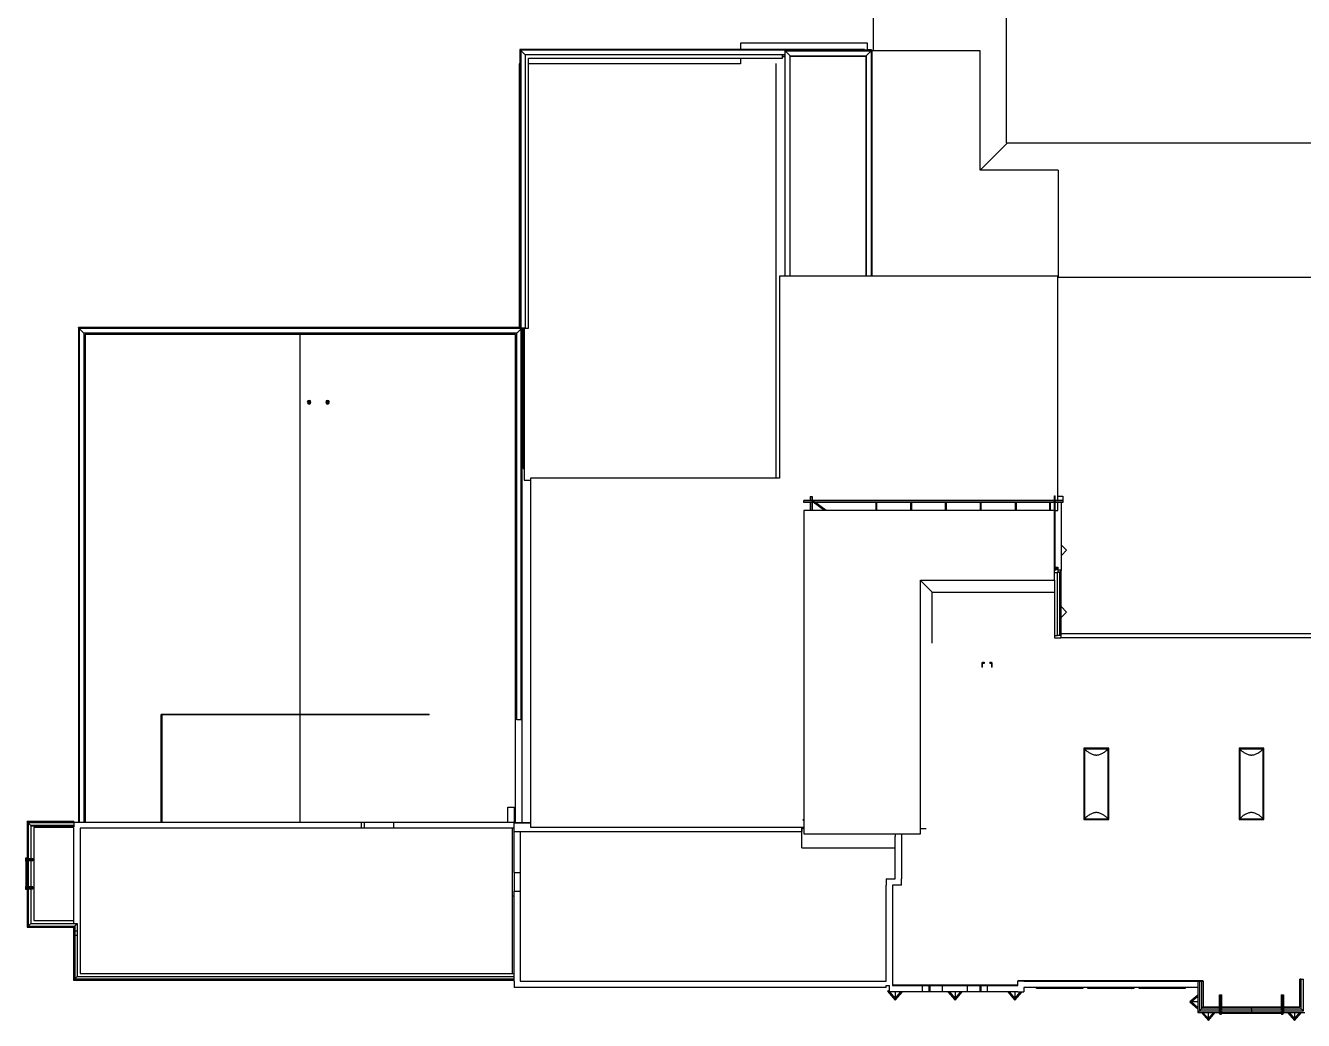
# Model space of a CAD drawing. Header units: inches. Extents: x 10382 to 17068, y 37886 to 43200.
# Drawn here: x 10382 to 13843, y 38436 to 41131 of the extents above; entities that cross this region are included whole.
import ezdxf

# ---------------------------------------------------------------- set-up
doc = ezdxf.new("R2010")
doc.units = ezdxf.units.IN
doc.header["$LTSCALE"] = 0.25
doc.header["$MEASUREMENT"] = 0
doc.layers.add('BACKGROUND', color=8, linetype='Continuous')

msp = doc.modelspace()

# ---------------------------------------------------------------- linework, layer by layer
at = {"layer": 'BACKGROUND'}
for p, q in [((12677.9, 42939.5), (12677.9, 41062.1)), ((13038, 42576.5), (13038, 40813)), ((12662.5, 41083.3), (12318.5, 41083.3)), ((12318.5, 41083.3), (12318.5, 41066.5)), ((12662.5, 41065.3), (12662.5, 41083.3)), ((12654.3, 41066.5), (11720.8, 41066.5)), ((11720.8, 41066.5), (11720.8, 40312.8)), ((11721.1, 41066.2), (11723.3, 41063.9)), ((12654.3, 41063.9), (11723.3, 41063.9)), ((11723.3, 41063.9), (11723.3, 40311.8)), ((11723.7, 41063.5), (11735.5, 41051.8)), ((12431.8, 41051.8), (11735.5, 41051.8)), ((11735.5, 41051.8), (11735.5, 40311.8)), ((12431.8, 41043), (12431.8, 41051.8)), ((12431.8, 41051.8), (12438, 41051.8)), ((12438, 41051.3), (12431.8, 41051.3)), ((12438, 41046.3), (12431.8, 41046.3)), ((12673, 41063.1), (12438, 41063.1)), ((12438, 41063.1), (12438, 40452.4)), ((12438, 41063), (12438.3, 41062.8)), ((12672.7, 41062.8), (12438.3, 41062.8)), ((12438.3, 41062.8), (12438.3, 40452.4)), ((12438.5, 41062.6), (12438.9, 41062.1)), ((12438.9, 41062.1), (12672, 41062.1)), ((12438.9, 41062.1), (12452.5, 41048.5)), ((12438.9, 40452.4), (12438.9, 41062.1)), ((12452.5, 41048.5), (12658.4, 41048.5)), ((12452.5, 41048.5), (12452.8, 41048.3)), ((12452.5, 40452.4), (12452.5, 41048.5)), ((12452.8, 41048.2), (12658.1, 41048.2)), ((12452.8, 40452.4), (12452.8, 41048.2)), ((12654.3, 41066.5), (12654.3, 41066.2)), ((12654.3, 41066.2), (12654.3, 41063.9)), ((12654.3, 41065.3), (12662.1, 41065.3)), ((12654.3, 41063.9), (12654.3, 41063.5)), ((12654.3, 41063.5), (12654.3, 41063)), ((12658.1, 41048.2), (12658.1, 40452.4)), ((12658.4, 41048.5), (12658.2, 41048.3)), ((12672, 41062.1), (12658.4, 41048.5)), ((12658.4, 41048.5), (12658.4, 40452.4)), ((12672.8, 41065.3), (12662.1, 41065.3)), ((12662.1, 41063), (12662.1, 41065.3)), ((12672.5, 41062.6), (12672, 41062.1)), ((12672, 41062.1), (12672, 40452.4)), ((12673, 41063), (12672.7, 41062.8)), ((12672.7, 40452.4), (12672.7, 41062.8)), ((12672.8, 41062.7), (12672.7, 41062.7)), ((12672.8, 41065.3), (12672.8, 41063)), ((12672.8, 41062.7), (12672.8, 40452.4)), ((12673, 40452.4), (12673, 41063.1)), ((12967, 41062.1), (12675, 41062.1)), ((12675, 40452.4), (12675, 41062.1)), ((12967, 40739.3), (12967, 41062.1)), ((11720.8, 41027.5), (11718.5, 41027.5)), ((11718.5, 41027.5), (11718.5, 40316.1)), ((11744.4, 40311.8), (11744.4, 41043)), ((11744.4, 41043), (12431.8, 41043)), ((12318.5, 41027.5), (11744.4, 41027.5)), ((12318.5, 41043), (12318.5, 41027.5)), ((12414.5, 39905), (12414.5, 41027.9)), ((12967.6, 40739.3), (13041.4, 40813)), ((13038, 40813), (14210, 40813)), ((13178.8, 40739.3), (12967, 40739.3)), ((13178.8, 40739.3), (13178.8, 40450.4)), ((13178, 40452.4), (12424.1, 40452.4)), ((12424.1, 40452.4), (12424.1, 39905)), ((13178, 39844.8), (13178, 40452.4)), ((13178, 40450.4), (13178.8, 40450.4)), ((13178, 40449.5), (14115.4, 40449.5)), ((10525.1, 40312.8), (10525.1, 38973.9)), ((11723.4, 40312.8), (10525.1, 40312.8)), ((10527.7, 40310.3), (10525.4, 40312.5)), ((10527.7, 40310.3), (10527.7, 38973.9)), ((11724.7, 40310.3), (10527.7, 40310.3)), ((10539.9, 40298.1), (10528.1, 40309.9)), ((10539.9, 40298.1), (10539.9, 38973.9)), ((11712.5, 40298.1), (10539.9, 40298.1)), ((10543.4, 40294.6), (10543.4, 39568.7)), ((10988.1, 40294.6), (10543.4, 40294.6)), ((11256.5, 40294.6), (10988.1, 40294.6)), ((11126.2, 39266), (11126.2, 40294.6)), ((11256.5, 40294.6), (11256.5, 40298.1)), ((11709, 40294.6), (11256.5, 40294.6)), ((11709, 38973.9), (11709, 40294.6)), ((11712.5, 40298.1), (11724.3, 40309.9)), ((11712.5, 39250.6), (11712.5, 40298.1)), ((11718.5, 40316.1), (11720.8, 40316.1)), ((11723.7, 40311.8), (11723.4, 40311.8)), ((11735.5, 40311.8), (11723.7, 40311.8)), ((11724.6, 40310.3), (11726.2, 40311.8)), ((11724.7, 39250.6), (11724.7, 40310.3)), ((11727.2, 39250.6), (11727.2, 40311.8)), ((11729.4, 39931.2), (11729.4, 40311.8)), ((11732.5, 40311.8), (11732.5, 39899.8)), ((11735.5, 40311.8), (11744.4, 40311.8)), ((11729.4, 39931.2), (11732.5, 39931.2)), ((12424.1, 39905), (11749.4, 39905)), ((11749.4, 39905), (11749.4, 38959.9)), ((11732.5, 39899.8), (11749.4, 39899.8)), ((12489.8, 39840.4), (12489.8, 39844.8)), ((12511.3, 39844.8), (12489.8, 39844.8)), ((12489.8, 39839.7), (12489.8, 39840.4)), ((13191.3, 39840.4), (12489.8, 39840.4)), ((12489.8, 39839), (12489.8, 39839.7)), ((13191.3, 39839.7), (12489.8, 39839.7)), ((12508.5, 39839), (12489.8, 39839)), ((12506.6, 39855.2), (12511.3, 39855.2)), ((12506.6, 39855.2), (12506.6, 39844.8)), ((12506.6, 39839), (12506.6, 39818)), ((12510.6, 39842.9), (12512.1, 39845)), ((12514.2, 39840.4), (12510.6, 39842.9)), ((12511.3, 39855.2), (12512.1, 39855.2)), ((12511.3, 39855.2), (12511.3, 39840.4)), ((12511.3, 39839.7), (12511.3, 39818)), ((12512.1, 39855.2), (12512.5, 39855.2)), ((12512.1, 39855.2), (12512.1, 39840.4)), ((12518.5, 39840.4), (12512.1, 39845)), ((12512.1, 39845), (12512.2, 39845)), ((12512.1, 39845), (12512.5, 39845)), ((12518.5, 39840.4), (12512.1, 39845)), ((12512.1, 39841.9), (12512.1, 39840.4)), ((12512.1, 39839.7), (12512.1, 39818)), ((12512.1, 39839.6), (12512.1, 39818)), ((12512.2, 39845), (12518.6, 39840.4)), ((12512.5, 39855.2), (12512.5, 39845)), ((13168.7, 39844.8), (12512.7, 39844.8)), ((12546.1, 39818), (12515.3, 39839.7)), ((12550.4, 39818), (12519.6, 39839.7)), ((12684.4, 39839.6), (12519.6, 39839.6)), ((12684.4, 39839.7), (12686.9, 39839.7)), ((12684.4, 39839.7), (12684.4, 39818)), ((12686.9, 39839.7), (12686.9, 39818)), ((12778.6, 39839.6), (12686.9, 39839.6)), ((12778.6, 39839.7), (12781.1, 39839.7)), ((12778.6, 39839.7), (12778.6, 39818)), ((12781.1, 39839.7), (12781.1, 39818)), ((12872.8, 39839.6), (12781.1, 39839.6)), ((12872.8, 39839.7), (12875.3, 39839.7)), ((12872.8, 39839.7), (12872.8, 39818)), ((12875.3, 39839.7), (12875.3, 39818)), ((12967, 39839.6), (12875.3, 39839.6)), ((12967, 39839.7), (12969.5, 39839.7)), ((12967, 39839.7), (12967, 39818)), ((12969.5, 39839.7), (12969.5, 39818)), ((13062, 39839.6), (12969.5, 39839.6)), ((13062, 39839.7), (13064.5, 39839.7)), ((13062, 39839.7), (13062, 39818)), ((13064.5, 39839.7), (13064.5, 39818)), ((13155.8, 39839.6), (13064.5, 39839.6)), ((13155.8, 39839.7), (13158.3, 39839.7)), ((13155.8, 39818), (13155.8, 39839.7)), ((13158.3, 39818), (13158.3, 39839.7)), ((13168.7, 39839), (13158.3, 39839)), ((13168.7, 39857.5), (13170.8, 39857.5)), ((13168.7, 39840.4), (13168.7, 39857.5)), ((13168.7, 39818), (13168.7, 39839.7)), ((13170.8, 39840.4), (13170.8, 39857.5)), ((13191.3, 39844.8), (13170.8, 39844.8)), ((13170.8, 39658.1), (13170.8, 39839.7)), ((13191.3, 39839), (13170.8, 39839)), ((13178, 39856.5), (13191.3, 39856.5)), ((13178, 39818), (13178, 39839)), ((13187.4, 39655.8), (13187.4, 39839)), ((13191.3, 39856.5), (13191.3, 39844.8)), ((13191.3, 39844.8), (13191.3, 39840.4)), ((13191.3, 39840.4), (13191.3, 39839.7)), ((13191.3, 39839.7), (13191.3, 39839)), ((13169, 39818), (12490, 39818)), ((12490, 39818), (12490, 38941.9)), ((13169, 39629), (13169, 39818)), ((13170.8, 39818), (13178, 39818)), ((13201.5, 39710), (13187.4, 39723.7)), ((13187.4, 39695.5), (13201.5, 39710)), ((13170.8, 39664), (13177.5, 39664)), ((13170.8, 39663.2), (13177.5, 39663.2)), ((13170.8, 39662.7), (13177.5, 39662.7)), ((13177.5, 39664), (13177.5, 39663.2)), ((13177.5, 39663.2), (13177.5, 39662.7)), ((13177.5, 39662.7), (13177.5, 39660.1)), ((12805.5, 38941.9), (12805.5, 39629)), ((12805.5, 39629), (13169, 39629)), ((12837.1, 39596.4), (12805.5, 39628)), ((12805.5, 39628), (12837.1, 39596.4)), ((13170.8, 39658.1), (13169, 39658.1)), ((13177.5, 39649.1), (13169, 39649.1)), ((13169, 39629), (13169, 39478.8)), ((13170.8, 39660.1), (13177.5, 39660.1)), ((13170.8, 39658.8), (13177.5, 39658.8)), ((13170.8, 39656.1), (13170.8, 39658.1)), ((13173.2, 39656.1), (13170.8, 39656.1)), ((13176.9, 39478.8), (13176.9, 39649.1)), ((13176.9, 39478.8), (13176.9, 39649.1)), ((13177.5, 39660.1), (13177.5, 39658.8)), ((13177.5, 39658.8), (13177.5, 39649.1)), ((13187.4, 39655.8), (13177.5, 39656)), ((13177.5, 39655.7), (13179.6, 39655.6)), ((13186, 39650.4), (13177.5, 39650.4)), ((13182.9, 39478.8), (13182.9, 39650.4)), ((13186, 39650.4), (13186, 39655.6)), ((13186, 39655.5), (13186.4, 39655.5)), ((13186, 39654.4), (13186.9, 39654.4)), ((13186.4, 39655.5), (13186.4, 39654.8)), ((13186.4, 39654.8), (13187.4, 39654.8)), ((13186.9, 39478.8), (13186.9, 39654.4)), ((13187.4, 39654.8), (13187.4, 39655.8)), ((12837.1, 39596.4), (13169, 39596.4)), ((12837.1, 39458.4), (12837.1, 39596.4)), ((10543.1, 39568.7), (10543.4, 39568.7)), ((10543.1, 39568.7), (10543.1, 39560.7)), ((10543.4, 39560.7), (10543.1, 39560.7)), ((10543.4, 39560.7), (10543.4, 39568.7)), ((10543.4, 39560.7), (10543.4, 38973.9)), ((13201.5, 39542), (13186.9, 39557.1)), ((13186.9, 39527.9), (13201.5, 39542)), ((13169, 39478.8), (13169, 39472.7)), ((13169, 39478.8), (13176.9, 39478.8)), ((13169, 39472.7), (13186, 39472.7)), ((13180.6, 39478.8), (13176.9, 39478.8)), ((13182.9, 39478.8), (13180.6, 39478.8)), ((13186.9, 39478.8), (13182.9, 39478.8)), ((13186, 39478.8), (13186, 39472.7)), ((14218, 39472.7), (13186, 39472.7)), ((13186.9, 39484.7), (14218, 39484.7)), ((12972.1, 39405), (12972.1, 39393.5)), ((12972.1, 39405), (12972.9, 39405)), ((12972.8, 39393.4), (12972.8, 39393.7)), ((12972.8, 39393.4), (12972.8, 39393.7)), ((12972.8, 39392.8), (12972.9, 39392.8)), ((12972.8, 39392.8), (12972.8, 39392.8)), ((12972.8, 39392.8), (12972.8, 39392.8)), ((12972.8, 39392.8), (12972.8, 39392.8)), ((12972.8, 39392.8), (12972.8, 39392.8)), ((12972.9, 39405), (12973.6, 39405)), ((12973.6, 39406.5), (12974, 39406.5)), ((12973.6, 39403.5), (12973.6, 39406.5)), ((12973.6, 39393.5), (12973.6, 39405)), ((12974, 39403.5), (12973.6, 39403.5)), ((12974, 39406.5), (12978, 39406.5)), ((12974, 39406.5), (12974, 39403.5)), ((12978, 39403.5), (12974, 39403.5)), ((12978, 39406.5), (12978, 39403.5)), ((12994, 39406.5), (12998, 39406.5)), ((12994, 39406.5), (12994, 39403.5)), ((12998, 39403.5), (12994, 39403.5)), ((12998, 39406.5), (12998.4, 39406.5)), ((12998, 39403.5), (12998, 39406.5)), ((12998.4, 39403.5), (12998, 39403.5)), ((12998.4, 39406.5), (12998.4, 39403.5)), ((12998.4, 39405), (12998.4, 39393.5)), ((12998.4, 39405), (12999.1, 39405)), ((12999.1, 39405), (12999.9, 39405)), ((12999.1, 39392.8), (12999.3, 39392.8)), ((12999.3, 39393.7), (12999.3, 39393.4)), ((12999.3, 39393.7), (12999.3, 39393.4)), ((12999.3, 39392.8), (12999.3, 39392.8)), ((12999.3, 39392.8), (12999.3, 39392.8)), ((12999.3, 39392.8), (12999.3, 39392.8)), ((12999.3, 39392.8), (12999.3, 39392.8)), ((12999.9, 39393.5), (12999.9, 39405)), ((10749.4, 39266), (11475.4, 39266)), ((10749.4, 39266), (10749.4, 39264.5)), ((10749.4, 38973.9), (10749.4, 39264.5)), ((10750.9, 39264.5), (10750.9, 38973.9)), ((11475.4, 39264.5), (10750.9, 39264.5)), ((11126.2, 38973.9), (11126.2, 39264.5)), ((11475.4, 39264.5), (11475.4, 39266)), ((11724.3, 39250.6), (11712.5, 39250.6)), ((11724.6, 39250.6), (11724.3, 39250.6)), ((11726.9, 39250.6), (11724.6, 39250.6)), ((11726, 39250.6), (11726, 38972.9)), ((11727.2, 39250.6), (11726.9, 39250.6)), ((13315.5, 39173.5), (13248.5, 39173.5)), ((13248.5, 39173.5), (13248.5, 38980.6)), ((13250.3, 39171.7), (13313.7, 39171.7)), ((13313.7, 39171.7), (13250.3, 39171.7)), ((13313.7, 39171.7), (13250.3, 39171.7)), ((13250.3, 39171.7), (13250.3, 38982.4)), ((13313.7, 38982.4), (13313.7, 39171.7)), ((13315.5, 38980.6), (13315.5, 39173.5)), ((13735.5, 39173.5), (13668.5, 39173.5)), ((13668.5, 39173.5), (13668.5, 38980.6)), ((13670.3, 39171.7), (13733.7, 39171.7)), ((13733.7, 39171.7), (13670.3, 39171.7)), ((13733.7, 39171.7), (13670.3, 39171.7)), ((13670.3, 39171.7), (13670.3, 38982.4)), ((13733.7, 38982.4), (13733.7, 39171.7)), ((13735.5, 38980.6), (13735.5, 39173.5)), ((11688, 38973.9), (11688, 39014.5)), ((11688, 39014.5), (11705, 39014.5)), ((11705, 39014.5), (11705, 38973.9)), ((10386.1, 38974.9), (10386.1, 38874.6)), ((10513.1, 38974.9), (10386.1, 38974.9)), ((10388.4, 38972.5), (10388.4, 38874.6)), ((10513.1, 38972.5), (10388.4, 38972.5)), ((10396.2, 38964.7), (10389.5, 38971.5)), ((10389.5, 38971.5), (10389.5, 38874.6)), ((10513.1, 38971.5), (10389.5, 38971.5)), ((10513.1, 38974.9), (10513.1, 38972.6)), ((10513.1, 38973.9), (10749.4, 38973.9)), ((10513.1, 38972.5), (10513.1, 38971.5)), ((10513.1, 38971.5), (10513.1, 38964.7)), ((10749.4, 38973.9), (10750.9, 38973.9)), ((10750.9, 38973.9), (11299.7, 38973.9)), ((11291.4, 38973.9), (11379.6, 38973.9)), ((11291.4, 38973.9), (11291.4, 38956.9)), ((11299.7, 38956.9), (11299.7, 38973.9)), ((11379.6, 38973.9), (11709, 38973.9)), ((11379.6, 38956.9), (11379.6, 38973.9)), ((11379.6, 38956.9), (11379.6, 38973.9)), ((11705, 38972.9), (11749.4, 38972.9)), ((11705, 38972.9), (11705, 38971.8)), ((11749.4, 38971.8), (11705, 38971.8)), ((11705, 38971.6), (11705, 38971.8)), ((11705, 38971.2), (11705, 38971.6)), ((11705, 38948.6), (11705, 38971.2)), ((11705, 38971.2), (11749.4, 38971.2)), ((11709, 38972.9), (11709, 38973.9)), ((12488.3, 38978.8), (12488.3, 38980.9)), ((12488.3, 38980.9), (12490, 38980.9)), ((12488.3, 38978.8), (12490, 38978.8)), ((13248.5, 38980.6), (13315.5, 38980.6)), ((13248.5, 38980.6), (13248.5, 38980.5)), ((13248.5, 38980.5), (13315.5, 38980.5)), ((13250.3, 38982.4), (13313.7, 38982.4)), ((13315.5, 38980.6), (13315.5, 38980.5)), ((13668.5, 38980.6), (13735.5, 38980.6)), ((13668.5, 38980.6), (13668.5, 38980.5)), ((13668.5, 38980.5), (13735.5, 38980.5)), ((13670.3, 38982.4), (13733.7, 38982.4)), ((13735.5, 38980.6), (13735.5, 38980.5)), ((10396.2, 38964.7), (10396.2, 38874.6)), ((10513.1, 38964.7), (10396.2, 38964.7)), ((10513.1, 38962.4), (10396.2, 38962.4)), ((10404.1, 38958.9), (10404.1, 38706.8)), ((10513.1, 38958.9), (10404.1, 38958.9)), ((10513.1, 38964.7), (10513.1, 38960.9)), ((10513.1, 38960.9), (10513.1, 38964.7)), ((10513.1, 38964.7), (10513.1, 38962.4)), ((10513.1, 38699), (10513.1, 38958.9)), ((11299.7, 38956.9), (10530.1, 38956.9)), ((10530.1, 38956.9), (10530.1, 38563.4)), ((11379.6, 38956.9), (11291.4, 38956.9)), ((11705, 38956.9), (11379.6, 38956.9)), ((11701, 38563.4), (11701, 38956.9)), ((11705, 38837), (11705, 38948.6)), ((11705, 38948.6), (12484.5, 38948.6)), ((11722, 38948.6), (11722, 38837)), ((11722, 38948.3), (12484.5, 38948.3)), ((11749.4, 38959.9), (12490, 38959.9)), ((12484.5, 38956.5), (12484.5, 38959.8)), ((12484.5, 38959.8), (12489.1, 38959.8)), ((12489.6, 38956.5), (12484.5, 38956.5)), ((12484.5, 38956.5), (12484.5, 38948.6)), ((12484.8, 38951.4), (12484.5, 38951.4)), ((12484.5, 38948.6), (12484.5, 38948.3)), ((12484.5, 38948.3), (12484.5, 38948.3)), ((12484.8, 38903.5), (12484.8, 38956.5)), ((12489.6, 38955.1), (12489.6, 38959.9)), ((12489.6, 38955.1), (12490, 38955.1)), ((12490, 38941.9), (12805.5, 38941.9)), ((12737.5, 38941.9), (12737.5, 38934.4)), ((12737.5, 38820), (12737.5, 38934.4)), ((12754.5, 38941.9), (12754.5, 38820)), ((12805.5, 38956.5), (12821.4, 38956.5)), ((12484.8, 38903.5), (12737.5, 38903.5)), ((10386.1, 38875.6), (10382.1, 38875.6)), ((10382.1, 38875.6), (10382.1, 38867.6)), ((10382.1, 38867.6), (10384.1, 38867.6)), ((10384.1, 38872.6), (10383.1, 38871.7)), ((10383.1, 38871.7), (10383.5, 38872)), ((10383.1, 38871.7), (10384.1, 38871.6)), ((10383.1, 38871.6), (10383.1, 38871.7)), ((10383.1, 38871.6), (10383.1, 38871.6)), ((10383.1, 38871.6), (10384.1, 38871.6)), ((10384.1, 38870.6), (10383.1, 38871.6)), ((10383.5, 38871.3), (10383.1, 38871.6)), ((10384.1, 38874.6), (10402.1, 38874.6)), ((10384.1, 38872.6), (10384.1, 38874.6)), ((10384.1, 38872.6), (10384.1, 38871.6)), ((10402.1, 38872.6), (10384.1, 38872.6)), ((10384.1, 38871.6), (10384.1, 38870.6)), ((10402.1, 38871.6), (10384.1, 38871.6)), ((10384.1, 38870.6), (10402.1, 38870.6)), ((10384.1, 38868.6), (10384.1, 38870.6)), ((10384.1, 38833.6), (10384.1, 38868.6)), ((10402.1, 38868.6), (10384.1, 38868.6)), ((10386.1, 38868.6), (10386.1, 38798.6)), ((10388.4, 38868.6), (10388.4, 38798.6)), ((10389.5, 38868.6), (10389.5, 38798.6)), ((10396.2, 38868.6), (10396.2, 38798.6)), ((10402.1, 38874.6), (10402.1, 38872.6)), ((10402.1, 38872.6), (10402.1, 38871.6)), ((10402.1, 38871.6), (10402.1, 38870.6)), ((10402.1, 38870.6), (10402.1, 38868.6)), ((10384.1, 38833.6), (10386.1, 38833.6)), ((10384.1, 38798.6), (10384.1, 38833.6)), ((10386.1, 38833.6), (10384.1, 38833.6)), ((11705, 38837), (11722, 38837)), ((11705, 38837), (11705, 38786.5)), ((11722, 38837), (11722, 38786.5)), ((10384.1, 38799.6), (10382.1, 38799.6)), ((10382.1, 38799.6), (10382.1, 38791.6)), ((10384.1, 38796.6), (10383.1, 38795.6)), ((10383.6, 38796.1), (10383.1, 38795.6)), ((10383.1, 38795.6), (10383.1, 38795.6)), ((10384.1, 38795.6), (10383.1, 38795.6)), ((10384.1, 38798.6), (10384.1, 38796.6)), ((10402.1, 38798.6), (10384.1, 38798.6)), ((10384.1, 38795.6), (10384.1, 38796.6)), ((10402.1, 38796.6), (10384.1, 38796.6)), ((10384.1, 38795.6), (10402.1, 38795.6)), ((10402.1, 38796.6), (10402.1, 38798.6)), ((10402.1, 38796.6), (10402.1, 38795.6)), ((10402.1, 38795.6), (10402.1, 38794.6)), ((12713, 38820), (12737.5, 38820)), ((12713, 38820), (12713, 38803)), ((12713, 38543), (12713, 38803)), ((12730, 38803), (12730, 38531)), ((12754.5, 38803), (12730, 38803)), ((12754.5, 38803), (12754.5, 38820)), ((10382.1, 38791.6), (10386.1, 38791.6)), ((10383.1, 38795.6), (10383.1, 38795.6)), ((10384.1, 38795.6), (10383.1, 38795.6)), ((10383.1, 38795.6), (10384.1, 38794.6)), ((10383.2, 38795.6), (10383.3, 38795.4)), ((10384.1, 38795.6), (10384.1, 38794.6)), ((10384.1, 38794.6), (10384.1, 38792.6)), ((10384.1, 38794.6), (10402.1, 38794.6)), ((10384.1, 38792.6), (10402.1, 38792.6)), ((10386.1, 38792.6), (10386.1, 38688.8)), ((10388.4, 38792.6), (10388.4, 38691.2)), ((10389.5, 38792.6), (10389.5, 38692.2)), ((10396.2, 38792.6), (10396.2, 38699)), ((10402.1, 38792.6), (10402.1, 38794.6)), ((11701, 38773.5), (11705, 38773.5)), ((11705, 38543), (11705, 38786.5)), ((11705, 38786.5), (11722, 38786.5)), ((11722, 38786.5), (11722, 38543)), ((10396.2, 38699), (10389.5, 38692.2)), ((10389.5, 38692.2), (10515.5, 38692.2)), ((10396.2, 38699), (10522.2, 38699)), ((10404.1, 38706.8), (10513.1, 38706.8)), ((10513.1, 38699), (10513.1, 38706.8)), ((10515.5, 38692.2), (10522.2, 38699)), ((10515.5, 38692.2), (10515.5, 38666.9)), ((10522.2, 38699), (10522.2, 38666.9)), ((10386.1, 38688.8), (10512.1, 38688.8)), ((10388.4, 38691.2), (10514.4, 38691.2)), ((10512.1, 38688.8), (10512.1, 38666.9)), ((10512.1, 38679.4), (10514.4, 38679.4)), ((10512.1, 38679.4), (10512.1, 38545.3)), ((10514.4, 38666.9), (10512.1, 38666.9)), ((10514.4, 38691.2), (10514.4, 38666.9)), ((10514.4, 38679.4), (10514.4, 38547.7)), ((10514.4, 38679.4), (10515.5, 38679.4)), ((10515.5, 38666.9), (10514.4, 38666.9)), ((10515.5, 38679.4), (10522.2, 38679.4)), ((10515.5, 38679.4), (10515.5, 38548.7)), ((10522.2, 38666.9), (10515.5, 38666.9)), ((10522.2, 38679.4), (10522.2, 38555.5)), ((10522.2, 38555.5), (10515.5, 38548.7)), ((10522.2, 38555.5), (11705, 38555.5)), ((10530.1, 38563.4), (11705, 38563.4)), ((10512.1, 38545.3), (11705, 38545.3)), ((10514.4, 38547.7), (11705, 38547.7)), ((10515.5, 38548.7), (11705, 38548.7)), ((11705, 38543), (11705, 38526)), ((12713, 38526), (11705, 38526)), ((11722, 38543), (12713, 38543)), ((12713, 38526), (12713, 38531)), ((12713, 38531), (12721.5, 38531)), ((12721.5, 38514), (12721.5, 38531)), ((13069, 38532), (12730, 38532)), ((12730, 38531), (12811.5, 38531)), ((12811.5, 38531), (12829.5, 38531)), ((12811.5, 38514), (12811.5, 38531)), ((12829.5, 38531), (12831.5, 38531)), ((12829.5, 38514), (12829.5, 38531)), ((12831.5, 38531), (12865.5, 38531)), ((12831.5, 38531), (12831.5, 38514)), ((12865.5, 38531), (12899.5, 38531)), ((12865.5, 38514), (12865.5, 38531)), ((12899.5, 38531), (12933.5, 38531)), ((12933.5, 38531), (12967.5, 38531)), ((12933.5, 38514), (12933.5, 38531)), ((12967.5, 38531), (12969.5, 38531)), ((12967.5, 38514), (12967.5, 38531)), ((12969.5, 38531), (12987.5, 38531)), ((12969.5, 38531), (12969.5, 38514)), ((12987.5, 38531), (13069, 38531)), ((12987.5, 38514), (12987.5, 38531)), ((13069, 38544), (13069, 38543)), ((13571, 38544), (13069, 38544)), ((13069, 38531), (13069, 38543)), ((13086, 38543), (13069, 38543)), ((13086, 38543), (13557.1, 38543)), ((13557.1, 38526), (13086, 38526)), ((13086, 38526), (13086, 38514)), ((13120, 38524.3), (13120, 38526)), ((13120, 38523), (13120, 38524.3)), ((13126.5, 38524.3), (13120, 38524.3)), ((13127.3, 38523), (13120, 38523)), ((13238.6, 38524.3), (13126.5, 38524.3)), ((13237.8, 38523), (13127.3, 38523)), ((13173.5, 38525.7), (13173.5, 38526)), ((13191.5, 38525.7), (13173.5, 38525.7)), ((13175.5, 38525.7), (13175.5, 38525.2)), ((13189.5, 38525.2), (13175.5, 38525.2)), ((13189.5, 38525.7), (13189.5, 38525.2)), ((13191.5, 38526), (13191.5, 38525.7)), ((13245, 38523), (13237.8, 38523)), ((13245, 38524.3), (13238.6, 38524.3)), ((13245, 38526), (13245, 38524.3)), ((13245, 38524.3), (13245, 38523)), ((13259, 38524.3), (13259, 38526)), ((13259, 38523), (13259, 38524.3)), ((13265.5, 38524.3), (13259, 38524.3)), ((13266.3, 38523), (13259, 38523)), ((13377.6, 38524.3), (13265.5, 38524.3)), ((13376.8, 38523), (13266.3, 38523)), ((13312.5, 38525.7), (13312.5, 38526)), ((13330.5, 38525.7), (13312.5, 38525.7)), ((13314.5, 38525.7), (13314.5, 38525.2)), ((13328.5, 38525.2), (13314.5, 38525.2)), ((13328.5, 38525.7), (13328.5, 38525.2)), ((13330.5, 38526), (13330.5, 38525.7)), ((13384, 38523), (13376.8, 38523)), ((13384, 38524.3), (13377.6, 38524.3)), ((13384, 38526), (13384, 38524.3)), ((13384, 38524.3), (13384, 38523)), ((13398, 38524.3), (13398, 38526)), ((13398, 38523), (13398, 38524.3)), ((13404.5, 38524.3), (13398, 38524.3)), ((13405.3, 38523), (13398, 38523)), ((13516.6, 38524.3), (13404.5, 38524.3)), ((13515.8, 38523), (13405.3, 38523)), ((13451.5, 38525.7), (13451.5, 38526)), ((13469.5, 38525.7), (13451.5, 38525.7)), ((13453.5, 38525.7), (13453.5, 38525.2)), ((13467.5, 38525.2), (13453.5, 38525.2)), ((13467.5, 38525.7), (13467.5, 38525.2)), ((13469.5, 38526), (13469.5, 38525.7)), ((13523, 38523), (13515.8, 38523)), ((13523, 38524.3), (13516.6, 38524.3)), ((13523, 38526), (13523, 38524.3)), ((13523, 38524.3), (13523, 38523)), ((13557.1, 38543), (13561.1, 38543)), ((13557.1, 38543), (13557.1, 38458.2)), ((13561.1, 38543), (13561.1, 38462.2)), ((13561.1, 38543), (13563.4, 38543)), ((13563.4, 38543), (13567.1, 38543)), ((13567.1, 38543), (13571, 38543)), ((13567.1, 38543), (13567.1, 38468.2)), ((13571, 38543), (13571, 38544)), ((13571, 38543), (13571, 38472)), ((13833, 38472), (13833, 38548)), ((13836.9, 38548), (13833, 38548)), ((13836.9, 38548), (13840.6, 38548)), ((13836.9, 38468.2), (13836.9, 38548)), ((13840.6, 38548), (13842.9, 38548)), ((13842.9, 38462.2), (13842.9, 38548)), ((12716.8, 38515.5), (12719.1, 38517.5)), ((12716.8, 38515.5), (12737.5, 38491.4)), ((12721.5, 38514), (12718, 38514)), ((12721.5, 38514.6), (12719.1, 38517.5)), ((12811.5, 38514), (12721.5, 38514)), ((12722, 38514), (12724.8, 38510.8)), ((12722, 38514), (12737.5, 38496)), ((12737.5, 38491.4), (12757, 38514)), ((12737.5, 38496), (12753, 38514)), ((12737.5, 38514), (12737.5, 38496)), ((12737.5, 38491.4), (12737.5, 38496)), ((12737.5, 38496), (12737.5, 38496)), ((12737.5, 38496), (12737.5, 38496)), ((12750.6, 38511.2), (12753, 38514)), ((12829.5, 38514), (12811.5, 38514)), ((12831.5, 38514), (12829.5, 38514)), ((12865.5, 38514), (12831.5, 38514)), ((12899.5, 38514), (12865.5, 38514)), ((12880, 38514), (12899.5, 38491.4)), ((12884, 38514), (12886.8, 38510.8)), ((12884, 38514), (12899.5, 38496)), ((12933.5, 38514), (12899.5, 38514)), ((12899.5, 38491.4), (12919, 38514)), ((12899.5, 38496), (12915, 38514)), ((12899.5, 38514), (12899.5, 38496)), ((12899.5, 38491.4), (12899.5, 38496)), ((12899.5, 38496), (12899.5, 38496)), ((12899.5, 38496), (12899.5, 38496)), ((12912.6, 38511.2), (12915, 38514)), ((12967.5, 38514), (12933.5, 38514)), ((12969.5, 38514), (12967.5, 38514)), ((12987.5, 38514), (12969.5, 38514)), ((13069, 38514), (12987.5, 38514)), ((13042, 38514), (13061.5, 38491.4)), ((13046, 38514), (13048.8, 38510.8)), ((13046, 38514), (13061.5, 38496)), ((13061.5, 38491.4), (13081, 38514)), ((13061.5, 38496), (13077, 38514)), ((13061.5, 38514), (13061.5, 38496)), ((13061.5, 38491.4), (13061.5, 38496)), ((13061.5, 38496), (13061.5, 38496)), ((13061.5, 38496), (13061.5, 38496)), ((13069, 38514), (13086, 38514)), ((13074.6, 38511.2), (13077, 38514)), ((13557.1, 38505.2), (13535.4, 38486.5)), ((13535.4, 38486.5), (13540, 38486.5)), ((13535.4, 38486.5), (13557.1, 38467.8)), ((13557.1, 38501.3), (13540, 38486.5)), ((13540.1, 38486.6), (13540, 38486.5)), ((13540, 38486.5), (13557.1, 38471.8)), ((13557.1, 38486.5), (13540, 38486.5)), ((13540, 38486.5), (13540, 38486.5)), ((13540, 38486.5), (13540, 38486.5)), ((13557.1, 38501.3), (13554.2, 38498.7)), ((13615.5, 38505.8), (13618, 38505.8)), ((13615.5, 38464.5), (13615.5, 38505.8)), ((13618, 38505.8), (13619, 38505.8)), ((13618, 38458.8), (13618, 38505.8)), ((13619, 38505.8), (13621.5, 38505.8)), ((13619, 38505.8), (13619, 38458.8)), ((13621.5, 38465.2), (13621.5, 38505.8)), ((13782.6, 38505.8), (13785.1, 38505.8)), ((13782.6, 38505.8), (13782.6, 38465.2)), ((13785.1, 38505.8), (13786.1, 38505.8)), ((13785.1, 38458.8), (13785.1, 38505.8)), ((13786.1, 38505.8), (13788.6, 38505.8)), ((13786.1, 38505.8), (13786.1, 38458.8)), ((13788.6, 38505.8), (13788.6, 38464.5)), ((13555.1, 38473.5), (13557.1, 38471.8)), ((13557.1, 38458.2), (13616, 38458.2)), ((13561.1, 38462.2), (13615.5, 38462.2)), ((13567.1, 38468.2), (13563.4, 38464.5)), ((13566.8, 38458.2), (13585.5, 38436.4)), ((13567.1, 38472), (13571, 38472)), ((13567.1, 38472), (13571, 38472)), ((13567.1, 38468.2), (13615.5, 38468.2)), ((13570.8, 38458.2), (13572.5, 38456.2)), ((13570.8, 38458.2), (13585.5, 38441)), ((13571, 38473), (13615.5, 38473)), ((13571, 38472), (13615.5, 38472)), ((13585.5, 38436.4), (13604.2, 38458.2)), ((13585.5, 38441), (13585.5, 38458.2)), ((13585.5, 38441), (13600.3, 38458.2)), ((13597.7, 38455.2), (13600.3, 38458.2)), ((13613.7, 38472), (13613.7, 38473)), ((13618.4, 38452.1), (13614.5, 38458.2)), ((13614.5, 38458.2), (13618.4, 38452.1)), ((13614.5, 38458.2), (13618.4, 38452.1)), ((13615.5, 38458.8), (13615.5, 38463.1)), ((13618, 38458.8), (13615.5, 38458.8)), ((13615.5, 38458.8), (13618, 38458.8)), ((13618, 38455.6), (13615.5, 38458.8)), ((13619, 38458.8), (13618, 38458.8)), ((13618, 38455.6), (13618, 38458.8)), ((13618, 38458.8), (13618.5, 38458.8)), ((13619, 38455.6), (13618, 38455.6)), ((13618.5, 38452.1), (13618.4, 38452.1)), ((13618.5, 38458.8), (13619, 38458.8)), ((13622.4, 38458.2), (13618.5, 38452.1)), ((13618.5, 38452.1), (13622.4, 38458.2)), ((13618.5, 38452.1), (13621.4, 38456.5)), ((13618.5, 38452.1), (13618.5, 38455.6)), ((13620.7, 38455.6), (13618.5, 38452.1)), ((13618.5, 38452.1), (13618.5, 38452.1)), ((13621.5, 38458.8), (13619, 38458.8)), ((13621.5, 38458.8), (13619, 38455.6)), ((13619, 38458.8), (13621.5, 38458.8)), ((13619, 38458.8), (13619, 38455.6)), ((13621, 38458.2), (13702, 38458.2)), ((13621.3, 38462.2), (13702, 38462.2)), ((13621.3, 38456.5), (13782.7, 38456.5)), ((13621.5, 38473), (13782.6, 38473)), ((13621.5, 38472), (13702, 38472)), ((13621.5, 38468.2), (13702, 38468.2)), ((13621.5, 38458.8), (13621.5, 38462.6)), ((13702, 38472), (13702, 38473)), ((13702, 38472), (13782.6, 38472)), ((13702, 38468.2), (13702, 38472)), ((13702, 38468.2), (13782.6, 38468.2)), ((13702, 38468.2), (13702, 38464.5)), ((13702, 38462.2), (13782.7, 38462.2)), ((13702, 38458.2), (13783.1, 38458.2)), ((13785.5, 38452.1), (13781.6, 38458.2)), ((13781.6, 38458.2), (13785.5, 38452.1)), ((13782.6, 38462.6), (13782.6, 38458.8)), ((13785.1, 38458.8), (13782.6, 38458.8)), ((13785.1, 38455.6), (13782.6, 38458.8)), ((13782.6, 38458.8), (13785.1, 38458.8)), ((13782.7, 38456.5), (13785.5, 38452.1)), ((13786.1, 38458.8), (13785.1, 38458.8)), ((13785.1, 38455.6), (13785.1, 38458.8)), ((13785.1, 38458.8), (13785.6, 38458.8)), ((13786.1, 38455.6), (13785.1, 38455.6)), ((13785.6, 38452.1), (13785.5, 38452.1)), ((13785.6, 38458.8), (13786.1, 38458.8)), ((13789.5, 38458.2), (13785.6, 38452.1)), ((13785.6, 38452.1), (13789.5, 38458.2)), ((13785.6, 38452.1), (13789.5, 38458.2)), ((13785.6, 38455.6), (13785.6, 38452.1)), ((13787.8, 38455.6), (13785.6, 38452.1)), ((13785.6, 38452.1), (13785.6, 38452.1)), ((13788.6, 38458.8), (13786.1, 38458.8)), ((13788.6, 38458.8), (13786.1, 38455.6)), ((13786.1, 38455.6), (13786.1, 38458.8)), ((13786.1, 38458.8), (13788.6, 38458.8)), ((13788.1, 38458.2), (13846.9, 38458.2)), ((13788.6, 38473), (13833, 38473)), ((13788.6, 38472), (13833, 38472)), ((13788.6, 38468.2), (13836.9, 38468.2)), ((13788.6, 38463.1), (13788.6, 38458.8)), ((13788.6, 38462.2), (13842.9, 38462.2)), ((13790.3, 38473), (13790.3, 38472)), ((13799.8, 38458.2), (13818.5, 38436.4)), ((13803.8, 38458.2), (13806.3, 38455.2)), ((13803.8, 38458.2), (13818.5, 38441)), ((13818.5, 38436.4), (13837.2, 38458.2)), ((13818.5, 38441), (13833.3, 38458.2)), ((13818.5, 38458.2), (13818.5, 38441)), ((13831.5, 38456.2), (13833.3, 38458.2)), ((13836.9, 38468.2), (13840.6, 38464.5)), ((13585.5, 38441), (13585.5, 38436.4)), ((13585.5, 38441), (13585.5, 38441)), ((13585.5, 38441), (13585.5, 38441)), ((13818.5, 38436.4), (13818.5, 38441)), ((13818.5, 38441), (13818.5, 38441)), ((13818.5, 38441), (13818.5, 38441))]:
    msp.add_line(p, q, dxfattribs=at)
for centre, radius, start, end in [((11150.1, 40110.9), 5, 90, 270), ((11150.1, 40110.9), 2, 90, 270), ((11150.1, 40110.9), 1.75, 90, 270), ((11150.1, 40110.9), 5, 270, 90), ((11150.1, 40110.9), 2, 270, 90), ((11150.1, 40110.9), 1.75, 270, 90), ((11200.1, 40110.9), 5, 90, 270), ((11200.1, 40110.9), 2, 90, 270), ((11200.1, 40110.9), 1.75, 90, 270), ((11200.1, 40110.9), 5, 270, 90), ((11200.1, 40110.9), 2, 270, 90), ((11200.1, 40110.9), 1.75, 270, 90)]:
    msp.add_arc(centre, radius, start, end, dxfattribs=at)
for points, knots in [([(11720.8, 41066.5), (11720.8, 41066.5), (11720.8, 41066.5), (11720.8, 41066.5), (11720.8, 41066.4), (11720.9, 41066.4), (11720.9, 41066.4), (11721, 41066.3), (11721, 41066.3), (11721.1, 41066.2)], [-0.4295775, -0.4295775, -0.4295775, -0.4295775, -0.4, -0.3, -0.25, -0.2, -0.15, -0.1, 0, 0, 0, 0]), ([(11723.3, 41063.9), (11723.3, 41063.9), (11723.3, 41063.9), (11723.4, 41063.9), (11723.4, 41063.9), (11723.4, 41063.9), (11723.4, 41063.8), (11723.5, 41063.8), (11723.5, 41063.8), (11723.6, 41063.7), (11723.6, 41063.7), (11723.7, 41063.6), (11723.7, 41063.6), (11723.7, 41063.5)], [-0.6363636, -0.6363636, -0.6363636, -0.6363636, -0.5454545, -0.4545455, -0.4090909, -0.3636364, -0.3181818, -0.2727273, -0.2272727, -0.1818182, -0.1363636, -0.0909091, 0, 0, 0, 0]), ([(12438.3, 41062.8), (12438.3, 41062.8), (12438.3, 41062.8), (12438.3, 41062.8), (12438.3, 41062.8), (12438.3, 41062.8), (12438.3, 41062.7), (12438.3, 41062.7), (12438.3, 41062.7), (12438.3, 41062.7), (12438.3, 41062.7), (12438.3, 41062.7), (12438.3, 41062.7), (12438.4, 41062.7), (12438.4, 41062.7), (12438.4, 41062.7), (12438.4, 41062.7), (12438.4, 41062.7), (12438.4, 41062.7), (12438.4, 41062.6), (12438.4, 41062.6), (12438.4, 41062.6), (12438.4, 41062.6), (12438.4, 41062.6), (12438.4, 41062.6), (12438.5, 41062.6), (12438.5, 41062.6)], [0, 0, 0, 0, 0.111111, 0.166667, 0.222222, 0.277778, 0.305556, 0.333333, 0.388889, 0.444444, 0.472222, 0.5, 0.527778, 0.555556, 0.583333, 0.611111, 0.638889, 0.666667, 0.694444, 0.722222, 0.75, 0.777778, 0.805556, 0.833333, 0.888889, 1, 1, 1, 1]), ([(12672.7, 41062.8), (12672.7, 41062.8), (12672.7, 41062.8), (12672.7, 41062.8), (12672.7, 41062.8), (12672.7, 41062.8), (12672.7, 41062.7), (12672.6, 41062.7), (12672.6, 41062.7), (12672.6, 41062.7), (12672.6, 41062.7), (12672.6, 41062.7), (12672.6, 41062.7), (12672.6, 41062.7), (12672.6, 41062.7), (12672.6, 41062.7), (12672.6, 41062.7), (12672.6, 41062.7), (12672.6, 41062.7), (12672.6, 41062.6), (12672.5, 41062.6), (12672.5, 41062.6), (12672.5, 41062.6), (12672.5, 41062.6), (12672.5, 41062.6), (12672.5, 41062.6), (12672.5, 41062.6)], [0, 0, 0, 0, 0.111111, 0.166667, 0.222222, 0.277778, 0.305556, 0.333333, 0.388889, 0.444444, 0.472222, 0.5, 0.527778, 0.555556, 0.583333, 0.611111, 0.638889, 0.666667, 0.694444, 0.722222, 0.75, 0.777778, 0.805556, 0.833333, 0.888889, 1, 1, 1, 1]), ([(10525.4, 40312.5), (10525.4, 40312.6), (10525.3, 40312.7), (10525.2, 40312.7), (10525.2, 40312.8), (10525.2, 40312.8), (10525.1, 40312.8), (10525.1, 40312.8), (10525.1, 40312.8)], [0, 0, 0, 0, 0.1, 0.2, 0.25, 0.3, 0.4, 0.4295775, 0.4295775, 0.4295775, 0.4295775]), ([(10528.1, 40309.9), (10528.1, 40309.9), (10528, 40309.9), (10528, 40310), (10527.9, 40310), (10527.9, 40310.1), (10527.9, 40310.1), (10527.8, 40310.2), (10527.8, 40310.2), (10527.8, 40310.2), (10527.7, 40310.2), (10527.7, 40310.3), (10527.7, 40310.3), (10527.7, 40310.3)], [0, 0, 0, 0, 0.0909091, 0.1363636, 0.1818182, 0.2272727, 0.2727273, 0.3181818, 0.3636364, 0.4090909, 0.4545455, 0.5454545, 0.6363636, 0.6363636, 0.6363636, 0.6363636]), ([(11724.3, 40309.9), (11724.3, 40309.9), (11724.3, 40309.9), (11724.4, 40310), (11724.4, 40310), (11724.5, 40310.1), (11724.5, 40310.1), (11724.5, 40310.2), (11724.6, 40310.2), (11724.6, 40310.2), (11724.6, 40310.2), (11724.7, 40310.3), (11724.7, 40310.3), (11724.6, 40310.3)], [0, 0, 0, 0, 0.0909091, 0.1363636, 0.1818182, 0.2272727, 0.2727273, 0.3181818, 0.3636364, 0.4090909, 0.4545455, 0.5454545, 0.6363636, 0.6363636, 0.6363636, 0.6363636]), ([(12972.9, 39392.8), (12972.8, 39392.8), (12972.7, 39392.8), (12972.6, 39392.9), (12972.5, 39392.9), (12972.4, 39392.9), (12972.4, 39393), (12972.3, 39393), (12972.3, 39393.1), (12972.2, 39393.2), (12972.2, 39393.2), (12972.2, 39393.3), (12972.2, 39393.3), (12972.2, 39393.4), (12972.1, 39393.4), (12972.1, 39393.4), (12972.1, 39393.5), (12972.1, 39393.5), (12972.1, 39393.5)], [0, 0, 0, 0, 0.0833333, 0.125, 0.1666667, 0.2083333, 0.2291667, 0.25, 0.2916667, 0.3333333, 0.3541667, 0.375, 0.3958333, 0.4166667, 0.4375, 0.4583333, 0.4791667, 0.5, 0.5, 0.5, 0.5]), ([(12972.8, 39394.3), (12972.8, 39394.3), (12972.8, 39394.3), (12972.8, 39394.3), (12972.9, 39394.3)], [0.90821565, 0.90821565, 0.90821565, 0.90821565, 0.92857143, 0.97858958, 0.97858958, 0.97858958, 0.97858958]), ([(12973.6, 39393.5), (12973.6, 39393.5), (12973.6, 39393.5), (12973.6, 39393.4), (12973.6, 39393.4), (12973.6, 39393.4), (12973.6, 39393.3), (12973.6, 39393.3), (12973.6, 39393.2), (12973.5, 39393.2), (12973.5, 39393.1), (12973.5, 39393.1), (12973.4, 39393), (12973.4, 39393), (12973.3, 39392.9), (12973.3, 39392.9), (12973.2, 39392.9), (12973, 39392.8), (12972.9, 39392.8), (12972.9, 39392.8)], [0.5, 0.5, 0.5, 0.5, 0.5208333, 0.5416667, 0.5625, 0.5833333, 0.6041667, 0.625, 0.6458333, 0.6666667, 0.6875, 0.7083333, 0.75, 0.7708333, 0.7916667, 0.8333333, 0.875, 0.9166667, 1, 1, 1, 1]), ([(12999.1, 39392.8), (12999.1, 39392.8), (12999, 39392.8), (12998.8, 39392.9), (12998.8, 39392.9), (12998.7, 39392.9), (12998.6, 39393), (12998.6, 39393), (12998.5, 39393.1), (12998.5, 39393.2), (12998.5, 39393.2), (12998.4, 39393.3), (12998.4, 39393.3), (12998.4, 39393.4), (12998.4, 39393.4), (12998.4, 39393.4), (12998.4, 39393.5), (12998.4, 39393.5), (12998.4, 39393.5)], [0, 0, 0, 0, 0.0833333, 0.125, 0.1666667, 0.2083333, 0.2291667, 0.25, 0.2916667, 0.3333333, 0.3541667, 0.375, 0.3958333, 0.4166667, 0.4375, 0.4583333, 0.4791667, 0.5, 0.5, 0.5, 0.5]), ([(12999.9, 39393.5), (12999.9, 39393.5), (12999.9, 39393.5), (12999.9, 39393.4), (12999.9, 39393.4), (12999.9, 39393.4), (12999.8, 39393.3), (12999.8, 39393.3), (12999.8, 39393.2), (12999.8, 39393.2), (12999.8, 39393.1), (12999.7, 39393.1), (12999.7, 39393), (12999.6, 39393), (12999.6, 39392.9), (12999.5, 39392.9), (12999.4, 39392.9), (12999.3, 39392.8), (12999.2, 39392.8), (12999.1, 39392.8)], [0.5, 0.5, 0.5, 0.5, 0.5208333, 0.5416667, 0.5625, 0.5833333, 0.6041667, 0.625, 0.6458333, 0.6666667, 0.6875, 0.7083333, 0.75, 0.7708333, 0.7916667, 0.8333333, 0.875, 0.9166667, 1, 1, 1, 1]), ([(13250.3, 39171.5), (13251.2, 39170.6), (13253.1, 39168.8), (13256.2, 39166.1), (13259.6, 39163.5), (13263.2, 39161.1), (13267, 39159), (13271, 39157.3), (13275.3, 39156), (13279, 39155.4), (13282, 39155.3), (13285, 39155.4), (13288.7, 39156), (13293, 39157.3), (13297.4, 39159.2), (13301.8, 39161.7), (13306.1, 39164.8), (13310.1, 39168.1), (13312.6, 39170.4), (13313.7, 39171.5)], [0.0042227, 0.0042227, 0.0042227, 0.0042227, 0.0588235, 0.1176471, 0.1764706, 0.2352941, 0.2941176, 0.3529412, 0.4117647, 0.4705882, 0.5, 0.5294118, 0.5882353, 0.6470588, 0.7058824, 0.7794118, 0.8529412, 0.9264706, 0.9957775, 0.9957775, 0.9957775, 0.9957775]), ([(13670.3, 39171.5), (13671.2, 39170.6), (13673.1, 39168.8), (13676.2, 39166.1), (13679.6, 39163.5), (13683.2, 39161.1), (13687, 39159), (13691, 39157.3), (13695.3, 39156), (13699, 39155.4), (13702, 39155.3), (13705, 39155.4), (13708.7, 39156), (13713, 39157.3), (13717.4, 39159.2), (13721.8, 39161.7), (13726.1, 39164.8), (13730.1, 39168.1), (13732.6, 39170.4), (13733.7, 39171.5)], [0.0042227, 0.0042227, 0.0042227, 0.0042227, 0.0588235, 0.1176471, 0.1764706, 0.2352941, 0.2941176, 0.3529412, 0.4117647, 0.4705882, 0.5, 0.5294118, 0.5882353, 0.6470588, 0.7058824, 0.7794118, 0.8529412, 0.9264706, 0.9957775, 0.9957775, 0.9957775, 0.9957775]), ([(10388.4, 38972.6), (10388.1, 38972.9), (10387.5, 38973.4), (10386.7, 38974.2), (10386.3, 38974.7), (10386.1, 38974.9)], [0.3333333, 0.3333333, 0.3333333, 0.3333333, 0.6666667, 0.8333333, 1, 1, 1, 1]), ([(10389.5, 38971.5), (10389.4, 38971.6), (10389.3, 38971.7), (10389.2, 38971.8), (10389.1, 38971.9), (10389, 38972), (10388.9, 38972), (10388.9, 38972.1), (10388.8, 38972.2), (10388.8, 38972.2), (10388.7, 38972.3), (10388.7, 38972.3), (10388.6, 38972.4), (10388.5, 38972.4), (10388.5, 38972.5), (10388.4, 38972.5), (10388.4, 38972.5), (10388.4, 38972.5)], [0, 0, 0, 0, 0.0714286, 0.1071429, 0.1428571, 0.1785714, 0.2142857, 0.2321429, 0.25, 0.2857143, 0.3035714, 0.3214286, 0.3571429, 0.3928571, 0.4285714, 0.5, 0.5714286, 0.5714286, 0.5714286, 0.5714286]), ([(13313.7, 38982.5), (13312.8, 38983.5), (13310.9, 38985.4), (13307.8, 38988.1), (13304.4, 38990.8), (13300.8, 38993.3), (13297, 38995.5), (13293, 38997.3), (13288.7, 38998.6), (13285, 38999.2), (13282, 38999.3), (13279, 38999.2), (13275.3, 38998.6), (13271, 38997.3), (13266.7, 38995.3), (13262.3, 38992.7), (13257.9, 38989.5), (13253.9, 38986.1), (13251.4, 38983.7), (13250.3, 38982.5)], [0.0042225, 0.0042225, 0.0042225, 0.0042225, 0.0588235, 0.1176471, 0.1764706, 0.2352941, 0.2941176, 0.3529412, 0.4117647, 0.4705882, 0.5, 0.5294118, 0.5882353, 0.6470588, 0.7058824, 0.7794118, 0.8529412, 0.9264706, 0.9957773, 0.9957773, 0.9957773, 0.9957773]), ([(13733.7, 38982.5), (13732.8, 38983.5), (13730.9, 38985.4), (13727.8, 38988.1), (13724.4, 38990.8), (13720.8, 38993.3), (13717, 38995.5), (13713, 38997.3), (13708.7, 38998.6), (13705, 38999.2), (13702, 38999.3), (13699, 38999.2), (13695.3, 38998.6), (13691, 38997.3), (13686.7, 38995.3), (13682.3, 38992.7), (13677.9, 38989.5), (13673.9, 38986.1), (13671.4, 38983.7), (13670.3, 38982.5)], [0.0042225, 0.0042225, 0.0042225, 0.0042225, 0.0588235, 0.1176471, 0.1764706, 0.2352941, 0.2941176, 0.3529412, 0.4117647, 0.4705882, 0.5, 0.5294118, 0.5882353, 0.6470588, 0.7058824, 0.7794118, 0.8529412, 0.9264706, 0.9957773, 0.9957773, 0.9957773, 0.9957773]), ([(10389.5, 38692.2), (10389.4, 38692.1), (10389.3, 38692), (10389.2, 38691.9), (10389.1, 38691.8), (10389, 38691.7), (10388.9, 38691.7), (10388.9, 38691.6), (10388.8, 38691.5), (10388.8, 38691.5), (10388.7, 38691.4), (10388.7, 38691.4), (10388.6, 38691.3), (10388.5, 38691.3), (10388.5, 38691.2), (10388.4, 38691.2), (10388.4, 38691.2), (10388.4, 38691.2)], [0, 0, 0, 0, 0.0714286, 0.1071429, 0.1428571, 0.1785714, 0.2142857, 0.2321429, 0.25, 0.2857143, 0.3035714, 0.3214286, 0.3571429, 0.3928571, 0.4285714, 0.5, 0.5714286, 0.5714286, 0.5714286, 0.5714286]), ([(10514.4, 38691.2), (10514.4, 38691.2), (10514.4, 38691.2), (10514.5, 38691.2), (10514.5, 38691.3), (10514.6, 38691.3), (10514.7, 38691.4), (10514.7, 38691.4), (10514.8, 38691.5), (10514.8, 38691.5), (10514.9, 38691.6), (10514.9, 38691.7), (10515, 38691.7), (10515.1, 38691.8), (10515.2, 38691.9), (10515.3, 38692), (10515.4, 38692.1), (10515.5, 38692.2)], [-0.5714286, -0.5714286, -0.5714286, -0.5714286, -0.5, -0.4285714, -0.3928571, -0.3571429, -0.3214286, -0.3035714, -0.2857143, -0.25, -0.2321429, -0.2142857, -0.1785714, -0.1428571, -0.1071429, -0.0714286, 0, 0, 0, 0]), ([(10388.4, 38691.1), (10388.1, 38690.8), (10387.5, 38690.3), (10386.7, 38689.5), (10386.3, 38689), (10386.1, 38688.8)], [0.3333333, 0.3333333, 0.3333333, 0.3333333, 0.6666667, 0.8333333, 1, 1, 1, 1]), ([(10512.1, 38688.8), (10512.3, 38689), (10512.7, 38689.5), (10513.5, 38690.3), (10514.1, 38690.8), (10514.4, 38691.1)], [-1, -1, -1, -1, -0.8333333, -0.6666667, -0.3333333, -0.3333333, -0.3333333, -0.3333333]), ([(10514.4, 38547.7), (10514.1, 38547.3), (10513.5, 38546.8), (10512.7, 38546), (10512.3, 38545.6), (10512.1, 38545.3)], [0.3333333, 0.3333333, 0.3333333, 0.3333333, 0.6666667, 0.8333333, 1, 1, 1, 1]), ([(10515.5, 38548.7), (10515.4, 38548.7), (10515.3, 38548.6), (10515.2, 38548.4), (10515.1, 38548.4), (10515, 38548.3), (10514.9, 38548.2), (10514.9, 38548.1), (10514.8, 38548.1), (10514.8, 38548), (10514.7, 38548), (10514.7, 38547.9), (10514.6, 38547.9), (10514.5, 38547.8), (10514.5, 38547.7), (10514.4, 38547.7), (10514.4, 38547.7), (10514.4, 38547.7)], [0, 0, 0, 0, 0.0714286, 0.1071429, 0.1428571, 0.1785714, 0.2142857, 0.2321429, 0.25, 0.2857143, 0.3035714, 0.3214286, 0.3571429, 0.3928571, 0.4285714, 0.5, 0.5714286, 0.5714286, 0.5714286, 0.5714286]), ([(13126.5, 38524.3), (13126.3, 38524.4), (13126, 38524.5), (13125.7, 38524.8), (13125.5, 38525), (13125.3, 38525.2), (13125.1, 38525.6), (13125, 38525.9), (13125, 38526)], [0, 0, 0, 0, 0.25, 0.375, 0.5, 0.625, 0.75, 1, 1, 1, 1]), ([(13127.3, 38523), (13127.3, 38523.2), (13127.2, 38523.4), (13127.1, 38523.6), (13127, 38523.8), (13127, 38523.9), (13126.9, 38524), (13126.8, 38524), (13126.8, 38524.1), (13126.6, 38524.2), (13126.5, 38524.3), (13126.5, 38524.3)], [0, 0, 0, 0, 0.2, 0.4, 0.55, 0.5875, 0.625, 0.7, 0.775, 0.85, 1, 1, 1, 1]), ([(13237.8, 38523), (13237.8, 38523.2), (13237.8, 38523.4), (13237.9, 38523.6), (13238, 38523.8), (13238.1, 38523.9), (13238.1, 38524), (13238.2, 38524), (13238.3, 38524.1), (13238.4, 38524.2), (13238.5, 38524.3), (13238.6, 38524.3)], [0, 0, 0, 0, 0.2, 0.4, 0.55, 0.5875, 0.625, 0.7, 0.775, 0.85, 1, 1, 1, 1]), ([(13238.6, 38524.3), (13238.7, 38524.4), (13239, 38524.5), (13239.3, 38524.8), (13239.5, 38525), (13239.7, 38525.2), (13239.9, 38525.6), (13240, 38525.9), (13240, 38526)], [0, 0, 0, 0, 0.25, 0.375, 0.5, 0.625, 0.75, 1, 1, 1, 1]), ([(13265.5, 38524.3), (13265.3, 38524.4), (13265, 38524.5), (13264.7, 38524.8), (13264.5, 38525), (13264.3, 38525.2), (13264.1, 38525.6), (13264, 38525.9), (13264, 38526)], [0, 0, 0, 0, 0.25, 0.375, 0.5, 0.625, 0.75, 1, 1, 1, 1]), ([(13266.3, 38523), (13266.3, 38523.2), (13266.2, 38523.4), (13266.1, 38523.6), (13266, 38523.8), (13266, 38523.9), (13265.9, 38524), (13265.8, 38524), (13265.8, 38524.1), (13265.6, 38524.2), (13265.5, 38524.3), (13265.5, 38524.3)], [0, 0, 0, 0, 0.2, 0.4, 0.55, 0.5875, 0.625, 0.7, 0.775, 0.85, 1, 1, 1, 1]), ([(13376.8, 38523), (13376.8, 38523.2), (13376.8, 38523.4), (13376.9, 38523.6), (13377, 38523.8), (13377.1, 38523.9), (13377.1, 38524), (13377.2, 38524), (13377.3, 38524.1), (13377.4, 38524.2), (13377.5, 38524.3), (13377.6, 38524.3)], [0, 0, 0, 0, 0.2, 0.4, 0.55, 0.5875, 0.625, 0.7, 0.775, 0.85, 1, 1, 1, 1]), ([(13377.6, 38524.3), (13377.7, 38524.4), (13378, 38524.5), (13378.3, 38524.8), (13378.5, 38525), (13378.7, 38525.2), (13378.9, 38525.6), (13379, 38525.9), (13379, 38526)], [0, 0, 0, 0, 0.25, 0.375, 0.5, 0.625, 0.75, 1, 1, 1, 1]), ([(13403, 38526), (13403, 38525.9), (13403.1, 38525.6), (13403.3, 38525.2), (13403.5, 38525), (13403.7, 38524.8), (13404, 38524.5), (13404.3, 38524.4), (13404.5, 38524.3)], [0, 0, 0, 0, 0.25, 0.375, 0.5, 0.625, 0.75, 1, 1, 1, 1]), ([(13404.5, 38524.3), (13404.6, 38524.3), (13404.7, 38524.2), (13404.9, 38524), (13405, 38523.8), (13405.1, 38523.6), (13405.2, 38523.4), (13405.3, 38523.2), (13405.3, 38523)], [0, 0, 0, 0, 0.2, 0.4, 0.5, 0.6, 0.8, 1, 1, 1, 1]), ([(13516.6, 38524.3), (13516.5, 38524.3), (13516.3, 38524.2), (13516.1, 38524), (13516, 38523.8), (13515.9, 38523.6), (13515.8, 38523.4), (13515.8, 38523.2), (13515.8, 38523)], [0, 0, 0, 0, 0.2, 0.4, 0.5, 0.6, 0.8, 1, 1, 1, 1]), ([(13518, 38526), (13518, 38525.9), (13517.9, 38525.6), (13517.7, 38525.2), (13517.5, 38525), (13517.3, 38524.8), (13517, 38524.5), (13516.7, 38524.4), (13516.6, 38524.3)], [0, 0, 0, 0, 0.25, 0.375, 0.5, 0.625, 0.75, 1, 1, 1, 1]), ([(13561.1, 38462.1), (13561, 38462), (13560.7, 38461.8), (13560.4, 38461.4), (13560.1, 38461.1), (13559.9, 38460.9), (13559.6, 38460.6), (13559.4, 38460.4), (13559.1, 38460.1), (13558.7, 38459.8), (13558.3, 38459.3), (13557.7, 38458.7), (13557.3, 38458.4), (13557.1, 38458.2)], [0.2, 0.2, 0.2, 0.2, 0.3, 0.4, 0.45, 0.5, 0.55, 0.6, 0.65, 0.7, 0.8, 0.9, 1, 1, 1, 1]), ([(13563.4, 38464.5), (13563.3, 38464.4), (13563.1, 38464.2), (13562.9, 38463.9), (13562.7, 38463.8), (13562.6, 38463.7), (13562.5, 38463.5), (13562.4, 38463.4), (13562.3, 38463.3), (13562.2, 38463.2), (13562.1, 38463.1), (13562, 38463), (13561.8, 38462.9), (13561.7, 38462.8), (13561.6, 38462.7), (13561.5, 38462.6), (13561.4, 38462.5), (13561.4, 38462.4), (13561.3, 38462.3), (13561.2, 38462.2), (13561.1, 38462.2), (13561.1, 38462.1), (13561.1, 38462.2)], [0, 0, 0, 0, 0.0909091, 0.1363636, 0.1590909, 0.1818182, 0.2045455, 0.2272727, 0.25, 0.2727273, 0.2954545, 0.3181818, 0.3636364, 0.3863636, 0.4090909, 0.4545455, 0.4772727, 0.5, 0.5454545, 0.5909091, 0.6363636, 0.7272727, 0.7272727, 0.7272727, 0.7272727]), ([(13702, 38462.1), (13702, 38461.9), (13702, 38461.2), (13702, 38459.9), (13702, 38458.7), (13702, 38458.2)], [0.2, 0.2, 0.2, 0.2, 0.4, 0.7, 1, 1, 1, 1]), ([(13840.6, 38464.5), (13840.7, 38464.4), (13840.9, 38464.2), (13841.1, 38463.9), (13841.3, 38463.8), (13841.4, 38463.7), (13841.5, 38463.5), (13841.6, 38463.4), (13841.7, 38463.3), (13841.8, 38463.2), (13841.9, 38463.1), (13842, 38463), (13842.2, 38462.9), (13842.3, 38462.8), (13842.4, 38462.7), (13842.5, 38462.6), (13842.6, 38462.5), (13842.7, 38462.4), (13842.7, 38462.3), (13842.8, 38462.2), (13842.9, 38462.2), (13842.9, 38462.1), (13842.9, 38462.2)], [0, 0, 0, 0, 0.0909091, 0.1363636, 0.1590909, 0.1818182, 0.2045455, 0.2272727, 0.25, 0.2727273, 0.2954545, 0.3181818, 0.3636364, 0.3863636, 0.4090909, 0.4545455, 0.4772727, 0.5, 0.5454545, 0.5909091, 0.6363636, 0.7272727, 0.7272727, 0.7272727, 0.7272727])]:
    msp.add_open_spline(points, degree=3, knots=knots, dxfattribs=at)
for points in [[(12438, 41063.1), (12438, 41063.1), (12438, 41063.1), (12438, 41063.1), (12438, 41063)], [(12452.8, 41048.3), (12452.8, 41048.2), (12452.8, 41048.2), (12452.8, 41048.2), (12452.8, 41048.2)], [(12658.2, 41048.3), (12658.2, 41048.2), (12658.1, 41048.2), (12658.1, 41048.2), (12658.1, 41048.2)], [(12673, 41063.1), (12673, 41063.1), (12673, 41063.1), (12673, 41063.1), (12673, 41063)], [(12972.8, 39394.3), (12972.8, 39394.3), (12972.8, 39394.3), (12972.9, 39394.3)], [(12972.8, 39393.7), (12972.8, 39393.7), (12972.8, 39393.6), (12972.9, 39393.6), (12972.9, 39393.5)], [(12972.9, 39393.5), (12972.9, 39393.5), (12972.8, 39393.5), (12972.8, 39393.4), (12972.8, 39393.4)], [(12972.8, 39392.8), (12972.8, 39392.8), (12972.8, 39392.8), (12972.9, 39392.8), (12972.9, 39392.8)], [(12972.9, 39392.8), (12972.9, 39392.8), (12972.8, 39392.8), (12972.8, 39392.8), (12972.8, 39392.8)], [(12972.9, 39392.8), (12972.9, 39392.8), (12972.8, 39392.8), (12972.8, 39392.8), (12972.8, 39392.8)], [(12972.8, 39392.8), (12972.8, 39392.8), (12972.8, 39392.8), (12972.9, 39392.8), (12972.9, 39392.8)], [(12999.1, 39393.5), (12999.2, 39393.6), (12999.2, 39393.6), (12999.2, 39393.7), (12999.3, 39393.7)], [(12999.3, 39393.4), (12999.2, 39393.4), (12999.2, 39393.5), (12999.2, 39393.5), (12999.1, 39393.5)], [(12999.1, 39392.8), (12999.2, 39392.8), (12999.2, 39392.8), (12999.2, 39392.8), (12999.3, 39392.8)], [(12999.3, 39392.8), (12999.2, 39392.8), (12999.2, 39392.8), (12999.2, 39392.8), (12999.1, 39392.8)], [(12999.1, 39392.8), (12999.2, 39392.8), (12999.2, 39392.8), (12999.2, 39392.8), (12999.3, 39392.8)], [(12999.3, 39392.8), (12999.2, 39392.8), (12999.2, 39392.8), (12999.2, 39392.8), (12999.1, 39392.8)], [(13702, 38464.5), (13702, 38464.2), (13702, 38463.6), (13702, 38462.8), (13702, 38462.2), (13702, 38462.1), (13702, 38462.2)]]:
    msp.add_open_spline(points, degree=3, dxfattribs=at)

doc.saveas('drawing.dxf')
